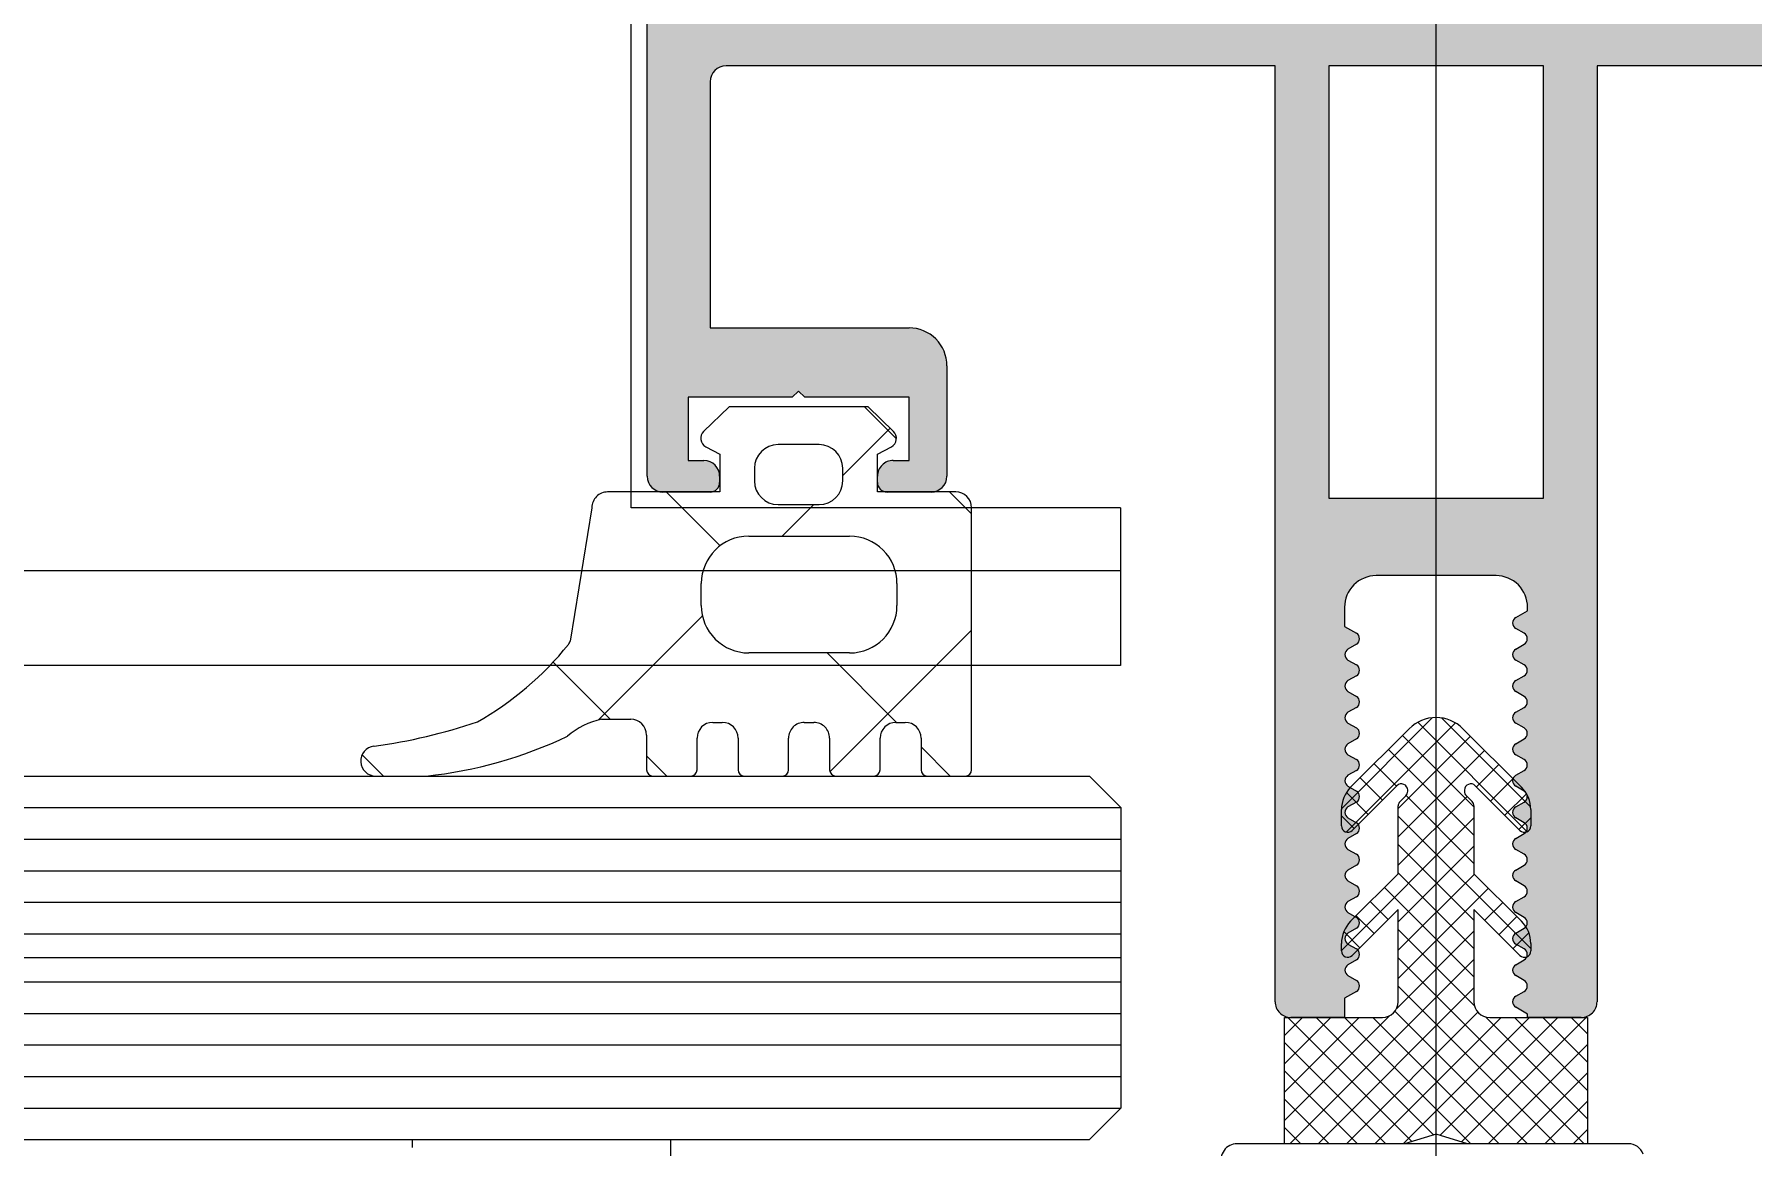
# Model space of a CAD drawing. Extents: x 820 to 5791, y 1495 to 5010.
# Drawn here: x 2902.04 to 2907.48, y 2079.19 to 2082.71 of the extents above; entities that cross this region are included whole.
import ezdxf

# ---------------------------------------------------------------- set-up
doc = ezdxf.new("R2010")
doc.units = 0
doc.header["$LTSCALE"] = 20
doc.layers.get('0').update_dxf_attribs({"linetype": 'CONTINUOUS', "lineweight": 15})
doc.layers.get('DEFPOINTS').update_dxf_attribs({"linetype": 'CONTINUOUS'})
doc.layers.add('_00_TT_PLASTER INTERIOR', color=60, linetype='CONTINUOUS', lineweight=0)
doc.layers.add('ölç', color=63, linetype='CONTINUOUS', lineweight=20)
doc.layers.add('dış ölçü', color=7, linetype='CONTINUOUS', lineweight=20, true_color=0x0d6787)
doc.styles.add('TRS', font='times.ttf', dxfattribs={"width": 0.8})
doc.dimstyles.new('dış ölçü', dxfattribs={"dimtxt": 12, "dimasz": 5, "dimexe": 5, "dimexo": 35, "dimgap": 5, "dimtad": 1, "dimdec": 0, "dimdsep": 46, "dimtxsty": 'TRS', "dimblk": 'DOT', "dimcen": 0, "dimdle": 0.1, "dimclrd": 256, "dimclre": 256, "dimclrt": 73, "dimadec": 0, "dimazin": 0, "dimtfac": 0.3, "dimtdec": 0, "dimtix": 1, "dimtmove": 2, "dimatfit": 3, "dimldrblk": 'DOT', "dimfxl": 1, "dimfxlon": 1, "dimtolj": 1, "dimarcsym": 0})

# ---------------------------------------------------------------- blocks, each defined once
blk = doc.blocks.new('_Dot')
at = {"layer": 'ölç', "color": 0, "lineweight": -2}
blk.add_line((-0.5, 0), (-1, 0), dxfattribs=at)
at = {"layer": 'ölç', "color": 0, "const_width": 0.5}
blk.add_lwpolyline([(-0.25, 0, 1), (0.25, 0, 1)], format="xyb", close=True, dxfattribs=at)
blk = doc.blocks.new('*D176')
at = {"layer": 'DEFPOINTS', "color": 0, "transparency": 16777216}
for p in [(2844.176336790435, 2097.044452601193), (3414.390991119654, 2084.554264930397), (3414.390991119654, 1809.278305477972)]:
    blk.add_point(p, dxfattribs=at)
at = {"layer": 'dış ölçü', "lineweight": -2, "transparency": 16777216}
for p, q in [((2844.176336790435, 1810.278305477972), (2844.176336790435, 1804.278305477972)), ((3414.390991119654, 1810.278305477972), (3414.390991119654, 1804.278305477972)), ((2849.176336790435, 1809.278305477972), (3409.390991119654, 1809.278305477972))]:
    blk.add_line(p, q, dxfattribs=at)
at = {"layer": 'dış ölçü', "lineweight": -2, "transparency": 16777216, "xscale": 5, "yscale": 5, "zscale": 5, "rotation": 180}
blk.add_blockref('_Dot', (2844.176336790435, 1809.278305477972), dxfattribs=at)
at = {"layer": 'dış ölçü', "lineweight": -2, "transparency": 16777216, "xscale": 5, "yscale": 5, "zscale": 5}
blk.add_blockref('_Dot', (3414.390991119654, 1809.278305477972), dxfattribs=at)
at = {"layer": 'dış ölçü', "color": 73, "transparency": 16777216, "insert": (3129.283663955045, 1820.399430207605), "char_height": 12, "attachment_point": 5, "style": 'TRS'}
blk.add_mtext('\\A1;570', dxfattribs=at)
blk = doc.blocks.new('*D180')
at = {"layer": 'DEFPOINTS', "color": 0, "transparency": 16777216}
for p in [(3700.971713778752, 2100.044452589959), (2054.28790840802, 2083.440788159293), (3700.971713778752, 1729.278305477972)]:
    blk.add_point(p, dxfattribs=at)
at = {"layer": 'dış ölçü', "lineweight": -2, "transparency": 16777216}
for p, q in [((2054.28790840802, 1730.278305477972), (2054.28790840802, 1724.278305477972)), ((3700.971713778752, 1730.278305477972), (3700.971713778752, 1724.278305477972)), ((2059.28790840802, 1729.278305477972), (3695.971713778752, 1729.278305477972))]:
    blk.add_line(p, q, dxfattribs=at)
at = {"layer": 'dış ölçü', "lineweight": -2, "transparency": 16777216, "xscale": 5, "yscale": 5, "zscale": 5, "rotation": 180}
blk.add_blockref('_Dot', (2054.28790840802, 1729.278305477972), dxfattribs=at)
at = {"layer": 'dış ölçü', "lineweight": -2, "transparency": 16777216, "xscale": 5, "yscale": 5, "zscale": 5}
blk.add_blockref('_Dot', (3700.971713778752, 1729.278305477972), dxfattribs=at)
at = {"layer": 'dış ölçü', "color": 73, "transparency": 16777216, "insert": (2877.629811093386, 1740.399430207604), "char_height": 12, "attachment_point": 5, "style": 'TRS'}
blk.add_mtext('\\A1;1647', dxfattribs=at)
blk = doc.blocks.new('HGJFG')
h = blk.add_hatch(color=9)
h.dxf.hatch_style = 1
h.paths.add_polyline_path([(-2257.762686791027, -3287.740428938719), (-2258.442686791034, -3287.740428938719), (-2258.442686791034, -3289.110428938719), (-2257.762686791027, -3289.110428938719)], flags=16)
edge = h.paths.add_edge_path()
edge.add_line((-2260.402686791026, -3287.79042893872), (-2260.402686791026, -3288.570428938719))
edge.add_line((-2260.402686791026, -3288.570428938719), (-2259.772586791026, -3288.570428938719))
edge.add_arc((-2259.772586791031, -3288.690428938718), 0.119999999999347, 359.99999999947977, 449.99999999947784, ccw=False)
edge.add_line((-2259.652586791036, -3288.690428938718), (-2259.652586791036, -3289.040428938948))
edge.add_arc((-2259.702586791039, -3289.040428938949), 0.04999999999997726, 269.99999999997397, 360.00000000002603, ccw=False)
edge.add_line((-2259.702586791039, -3289.090428938948), (-2259.842523285383, -3289.090428938947))
edge.add_arc((-2259.842786791033, -3289.060430096225), 0.0299999999995744, 179.9999999913434, 270.50326520220784, ccw=False)
edge.add_line((-2259.872786791032, -3289.06043009622), (-2259.872786791028, -3289.040430096232))
edge.add_arc((-2259.822786791029, -3289.040430096232), 0.04999999999904503, 89.99999996555522, 180.0000000010943, ccw=False)
edge.add_line((-2259.822786791, -3288.990430096233), (-2259.772786791032, -3288.990430096261))
edge.add_line((-2259.772786791026, -3288.99043009626), (-2259.77280076023, -3288.790428938717))
edge.add_line((-2259.772800760239, -3288.790428938718), (-2260.102794685113, -3288.790428970872))
edge.add_line((-2260.102794685107, -3288.790428970872), (-2260.122794685106, -3288.770428970873))
edge.add_line((-2260.122794685111, -3288.770428970872), (-2260.142794685112, -3288.790428906562))
edge.add_line((-2260.142794685115, -3288.790428906564), (-2260.472786791038, -3288.790428938718))
edge.add_line((-2260.472786791038, -3288.790428938718), (-2260.472786791038, -3288.990428938718))
edge.add_line((-2260.472786791038, -3288.990428938717), (-2260.422786791039, -3288.990428938948))
edge.add_arc((-2260.422786791035, -3289.040428938949), 0.04999999999997726, 359.99999999997397, 450.00000000002603, ccw=False)
edge.add_line((-2260.372786791032, -3289.040428938949), (-2260.372786791032, -3289.060428938949))
edge.add_arc((-2260.402786791031, -3289.060428938949), 0.02999999999924441, 270.0000000007803, 360.00000000060896, ccw=False)
edge.add_line((-2260.402786791031, -3289.090428938948), (-2260.552686791108, -3289.090428938718))
edge.add_arc((-2260.552686791035, -3289.040428938718), 0.05000000000060822, 180.000000000697, 269.99999991259165, ccw=False)
edge.add_line((-2260.602686791038, -3289.04042893872), (-2260.602686791038, -3270.29045893872))
edge.add_arc((-2260.552685633386, -3270.290460096371), 0.05000115766671105, 450.00132654226195, 539.998673457738, ccw=False)
edge.add_line((-2260.552686791035, -3270.24045893872), (-2255.652686791035, -3270.24045893872))
edge.add_arc((-2255.652687948689, -3270.290460096371), 0.05000115766671105, 360.001326542262, 449.998673457738, ccw=False)
edge.add_line((-2255.602686791038, -3270.290458938719), (-2255.602686791038, -3289.040428938719))
edge.add_arc((-2255.652686791026, -3289.040428938718), 0.05000000000060752, 270.00000008740756, 359.99999999930384, ccw=False)
edge.add_line((-2255.652686790953, -3289.090428938719), (-2255.80258679103, -3289.090428938949))
edge.add_arc((-2255.80258679103, -3289.060428938949), 0.029999999999245, 179.9999999993918, 269.99999999921863, ccw=False)
edge.add_line((-2255.832586791029, -3289.060428938949), (-2255.832586791029, -3289.040428938949))
edge.add_arc((-2255.782586791026, -3289.040428938949), 0.04999999999997726, 89.99999999997402, 180.0000000000261, ccw=False)
edge.add_line((-2255.782586791026, -3288.99042893895), (-2255.732586791027, -3288.990428938719))
edge.add_line((-2255.732586791038, -3288.990428938717), (-2255.732586791038, -3288.790428938717))
edge.add_line((-2255.732586791038, -3288.790428938718), (-2256.06257889696, -3288.790428906564))
edge.add_line((-2256.06257889696, -3288.790428906564), (-2256.082578896961, -3288.770428970874))
edge.add_line((-2256.08257889695, -3288.770428970872), (-2256.102578896948, -3288.790428970871))
edge.add_line((-2256.102578896954, -3288.790428970872), (-2256.432572821827, -3288.790428938718))
edge.add_line((-2256.432572821822, -3288.790428938718), (-2256.432586791026, -3288.990430096261))
edge.add_line((-2256.432586791035, -3288.99043009626), (-2256.382586791066, -3288.990430096232))
edge.add_arc((-2256.382586791032, -3289.040430096232), 0.04999999999904503, 359.9999999989057, 450.00000003444484, ccw=False)
edge.add_line((-2256.332586791029, -3289.040430096234), (-2256.332586791025, -3289.060430096221))
edge.add_arc((-2256.362586791028, -3289.060430096225), 0.02999999999957437, 269.49673479779267, 360.00000000865657, ccw=False)
edge.add_line((-2256.362850296687, -3289.090428938948), (-2256.502786791031, -3289.090428938949))
edge.add_arc((-2256.502786791037, -3289.040428938949), 0.04999999999997726, 179.9999999999739, 270.00000000002603, ccw=False)
edge.add_line((-2256.552786791025, -3289.040428938949), (-2256.552786791025, -3288.690428938718))
edge.add_arc((-2256.43278679103, -3288.690428938718), 0.1199999999993454, 90.0000000005212, 180.000000000521, ccw=False)
edge.add_line((-2256.43278679103, -3288.570428938719), (-2255.802686791029, -3288.570428938719))
edge.add_line((-2255.802686791035, -3288.570428938719), (-2255.802686791035, -3287.790428938719))
edge.add_arc((-2255.852687948686, -3287.790430096372), 0.05000115766671673, 360.0013265422685, 449.9986734577315)
edge.add_line((-2255.852686791038, -3287.740428938719), (-2257.592686791038, -3287.740428938719))
edge.add_line((-2257.592686791028, -3287.740428938719), (-2257.592686791028, -3290.705428938718))
edge.add_arc((-2257.642686791031, -3290.705428938717), 0.05, 270, 360, ccw=False)
edge.add_line((-2257.642686791031, -3290.755428938718), (-2257.812686791033, -3290.755428938718))
edge.add_line((-2257.81268679103, -3290.755428938718), (-2257.81268679103, -3290.744400081889))
edge.add_line((-2257.81268679103, -3290.744400081888), (-2257.85018679103, -3290.722749446793))
edge.add_arc((-2257.840186791026, -3290.705428938719), 0.02000000000020181, 120.0000000000004, 239.9999999999996, ccw=False)
edge.add_line((-2257.850186791035, -3290.688108430641), (-2257.823584250657, -3290.672749446793))
edge.add_arc((-2257.833584250661, -3290.655428938718), 0.02000000000020146, 299.9999999999986, 420.0000000000013)
edge.add_line((-2257.823584250652, -3290.638108430642), (-2257.85018679103, -3290.622749446794))
edge.add_arc((-2257.840186791026, -3290.605428938718), 0.02000000000020181, 120.0000000000004, 239.9999999999996, ccw=False)
edge.add_line((-2257.850186791035, -3290.588108430643), (-2257.823584250657, -3290.572749446795))
edge.add_arc((-2257.833584250661, -3290.555428938719), 0.02000000000020146, 299.9999999999986, 420.0000000000013)
edge.add_line((-2257.823584250652, -3290.538108430644), (-2257.85018679103, -3290.522749446795))
edge.add_arc((-2257.840186791026, -3290.50542893872), 0.02000000000020181, 120.0000000000004, 239.9999999999996, ccw=False)
edge.add_line((-2257.850186791035, -3290.488108430643), (-2257.823584250657, -3290.472749446794))
edge.add_arc((-2257.833584250661, -3290.455428938719), 0.02000000000020146, 299.9999999999986, 420.0000000000013)
edge.add_line((-2257.823584250652, -3290.438108430641), (-2257.85018679103, -3290.422749446793))
edge.add_arc((-2257.840186791026, -3290.405428938718), 0.02000000000020181, 120.0000000000004, 239.9999999999996, ccw=False)
edge.add_line((-2257.850186791035, -3290.388108430642), (-2257.823584250657, -3290.372749446794))
edge.add_arc((-2257.833584250661, -3290.355428938718), 0.02000000000020146, 299.9999999999986, 420.0000000000013)
edge.add_line((-2257.823584250652, -3290.338108430643), (-2257.85018679103, -3290.322749446795))
edge.add_arc((-2257.840186791026, -3290.305428938719), 0.02000000000020181, 120.0000000000004, 239.9999999999996, ccw=False)
edge.add_line((-2257.850186791035, -3290.288108430644), (-2257.823584250657, -3290.272749446795))
edge.add_arc((-2257.833584250661, -3290.25542893872), 0.02000000000020146, 299.9999999999986, 420.0000000000013)
edge.add_line((-2257.823584250652, -3290.238108430643), (-2257.85018679103, -3290.222749446794))
edge.add_arc((-2257.840186791026, -3290.205428938719), 0.02000000000020181, 120.0000000000004, 239.9999999999996, ccw=False)
edge.add_line((-2257.850186791035, -3290.188108430641), (-2257.823584250657, -3290.172749446793))
edge.add_arc((-2257.833584250661, -3290.155428938718), 0.02000000000020146, 299.9999999999986, 420.0000000000013)
edge.add_line((-2257.823584250652, -3290.138108430642), (-2257.85018679103, -3290.122749446794))
edge.add_arc((-2257.840186791026, -3290.105428938718), 0.02000000000020181, 120.0000000000004, 239.9999999999996, ccw=False)
edge.add_line((-2257.850186791035, -3290.088108430643), (-2257.823584250657, -3290.072749446795))
edge.add_arc((-2257.833584250661, -3290.055428938719), 0.02000000000020146, 299.9999999999986, 420.0000000000013)
edge.add_line((-2257.823584250652, -3290.038108430644), (-2257.85018679103, -3290.022749446795))
edge.add_arc((-2257.840186791026, -3290.00542893872), 0.02000000000020181, 120.0000000000004, 239.9999999999996, ccw=False)
edge.add_line((-2257.850186791035, -3289.988108430643), (-2257.823584250657, -3289.972749446794))
edge.add_arc((-2257.833584250661, -3289.955428938719), 0.02000000000020146, 299.9999999999986, 420.0000000000013)
edge.add_line((-2257.823584250652, -3289.938108430641), (-2257.85018679103, -3289.922749446793))
edge.add_arc((-2257.840186791026, -3289.905428938718), 0.02000000000020181, 120.0000000000004, 239.9999999999996, ccw=False)
edge.add_line((-2257.850186791035, -3289.888108430642), (-2257.823584250657, -3289.872749446794))
edge.add_arc((-2257.833584250661, -3289.855428938718), 0.02000000000020146, 299.9999999999986, 420.0000000000013)
edge.add_line((-2257.823584250652, -3289.838108430643), (-2257.85018679103, -3289.822749446795))
edge.add_arc((-2257.840186791026, -3289.805428938719), 0.02000000000020181, 120.0000000000004, 239.9999999999996, ccw=False)
edge.add_line((-2257.850186791035, -3289.788108430644), (-2257.823584250657, -3289.772749446795))
edge.add_arc((-2257.833584250661, -3289.75542893872), 0.02000000000020146, 299.9999999999986, 420.0000000000013)
edge.add_line((-2257.823584250652, -3289.738108430643), (-2257.85018679103, -3289.722749446794))
edge.add_arc((-2257.840186791026, -3289.705428938719), 0.02000000000020181, 120.0000000000004, 239.9999999999996, ccw=False)
edge.add_line((-2257.850186791035, -3289.688108430641), (-2257.823584250657, -3289.672749446793))
edge.add_arc((-2257.833584250661, -3289.655428938718), 0.02000000000020146, 299.9999999999986, 420.0000000000013)
edge.add_line((-2257.823584250652, -3289.638108430642), (-2257.85018679103, -3289.622749446794))
edge.add_arc((-2257.840186791026, -3289.605428938718), 0.02000000000020181, 120.0000000000004, 239.9999999999996, ccw=False)
edge.add_line((-2257.850186791035, -3289.588108430643), (-2257.823584250657, -3289.572749446966))
edge.add_arc((-2257.833584250661, -3289.55542893889), 0.01999999999978106, 299.9999999999971, 420.0000000000029)
edge.add_line((-2257.823584250652, -3289.538108430815), (-2257.85018679103, -3289.522749446794))
edge.add_arc((-2257.840186791026, -3289.50542893872), 0.02000000000020181, 120.0000000000004, 239.9999999999996, ccw=False)
edge.add_line((-2257.850186791035, -3289.488108430643), (-2257.812686791035, -3289.466457795548))
edge.add_line((-2257.81268679103, -3289.466457795549), (-2257.81268679103, -3289.455428938719))
edge.add_arc((-2257.912686791035, -3289.455428938717), 0.0999999999999993, 359.9999999999996, 450.0000000000005)
edge.add_line((-2257.912686791035, -3289.355428938718), (-2258.292686791035, -3289.355428938718))
edge.add_arc((-2258.292686791026, -3289.455428938717), 0.1000000000000007, 450.0000000000005, 539.9999999999997)
edge.add_line((-2258.392686791031, -3289.455428938717), (-2258.392686791031, -3289.516457795547))
edge.add_line((-2258.392686791031, -3289.516457795548), (-2258.355186791031, -3289.538108430643))
edge.add_arc((-2258.365186791035, -3289.555428938719), 0.02000000000020181, 300.00000000000045, 419.99999999999955, ccw=False)
edge.add_line((-2258.355186791026, -3289.572749446795), (-2258.381789331404, -3289.588108430643))
edge.add_arc((-2258.371789331414, -3289.605428938718), 0.02000000000020146, 479.9999999999986, 600.0000000000014)
edge.add_line((-2258.381789331409, -3289.622749446794), (-2258.355186791031, -3289.638108430642))
edge.add_arc((-2258.365186791035, -3289.655428938718), 0.02000000000020181, 300.00000000000045, 419.99999999999955, ccw=False)
edge.add_line((-2258.355186791026, -3289.672749446793), (-2258.381789331404, -3289.688108430641))
edge.add_arc((-2258.371789331414, -3289.705428938719), 0.02000000000020146, 479.9999999999986, 600.0000000000014)
edge.add_line((-2258.381789331409, -3289.722749446794), (-2258.355186791031, -3289.738108430643))
edge.add_arc((-2258.365186791035, -3289.75542893872), 0.02000000000020181, 300.00000000000045, 419.99999999999955, ccw=False)
edge.add_line((-2258.355186791026, -3289.772749446795), (-2258.381789331404, -3289.788108430644))
edge.add_arc((-2258.371789331414, -3289.805428938719), 0.02000000000020146, 479.9999999999986, 600.0000000000014)
edge.add_line((-2258.381789331409, -3289.822749446795), (-2258.355186791031, -3289.838108430643))
edge.add_arc((-2258.365186791035, -3289.855428938718), 0.02000000000020181, 300.00000000000045, 419.99999999999955, ccw=False)
edge.add_line((-2258.355186791026, -3289.872749446794), (-2258.381789331404, -3289.888108430642))
edge.add_arc((-2258.371789331414, -3289.905428938718), 0.02000000000020146, 479.9999999999986, 600.0000000000014)
edge.add_line((-2258.381789331409, -3289.922749446793), (-2258.355186791031, -3289.938108430641))
edge.add_arc((-2258.365186791035, -3289.955428938719), 0.02000000000020181, 300.00000000000045, 419.99999999999955, ccw=False)
edge.add_line((-2258.355186791026, -3289.972749446794), (-2258.381789331404, -3289.988108430643))
edge.add_arc((-2258.371789331414, -3290.00542893872), 0.02000000000020146, 479.9999999999986, 600.0000000000014)
edge.add_line((-2258.381789331409, -3290.022749446795), (-2258.355186791031, -3290.038108430644))
edge.add_arc((-2258.365186791035, -3290.055428938719), 0.02000000000020181, 300.00000000000045, 419.99999999999955, ccw=False)
edge.add_line((-2258.355186791026, -3290.072749446795), (-2258.381789331404, -3290.088108430643))
edge.add_arc((-2258.371789331414, -3290.105428938718), 0.02000000000020146, 479.9999999999986, 600.0000000000014)
edge.add_line((-2258.381789331409, -3290.122749446794), (-2258.355186791031, -3290.138108430642))
edge.add_arc((-2258.365186791035, -3290.155428938718), 0.02000000000020181, 300.00000000000045, 419.99999999999955, ccw=False)
edge.add_line((-2258.355186791026, -3290.172749446793), (-2258.381789331404, -3290.188108430641))
edge.add_arc((-2258.371789331414, -3290.205428938719), 0.02000000000020146, 479.9999999999986, 600.0000000000014)
edge.add_line((-2258.381789331409, -3290.222749446794), (-2258.355186791031, -3290.238108430643))
edge.add_arc((-2258.365186791035, -3290.25542893872), 0.02000000000020181, 300.00000000000045, 419.99999999999955, ccw=False)
edge.add_line((-2258.355186791026, -3290.272749446795), (-2258.381789331404, -3290.288108430644))
edge.add_arc((-2258.371789331414, -3290.305428938719), 0.02000000000020146, 479.9999999999986, 600.0000000000014)
edge.add_line((-2258.381789331409, -3290.322749446795), (-2258.355186791031, -3290.338108430643))
edge.add_arc((-2258.365186791035, -3290.355428938718), 0.02000000000020181, 300.00000000000045, 419.99999999999955, ccw=False)
edge.add_line((-2258.355186791026, -3290.372749446794), (-2258.381789331404, -3290.388108430642))
edge.add_arc((-2258.371789331414, -3290.405428938718), 0.02000000000020146, 479.9999999999986, 600.0000000000014)
edge.add_line((-2258.381789331409, -3290.422749446793), (-2258.355186791031, -3290.438108430641))
edge.add_arc((-2258.365186791035, -3290.455428938719), 0.02000000000020181, 300.00000000000045, 419.99999999999955, ccw=False)
edge.add_line((-2258.355186791026, -3290.472749446794), (-2258.381789331404, -3290.488108430643))
edge.add_arc((-2258.371789331414, -3290.50542893872), 0.02000000000020146, 479.9999999999986, 600.0000000000014)
edge.add_line((-2258.381789331409, -3290.522749446795), (-2258.355186791031, -3290.538108430644))
edge.add_arc((-2258.365186791035, -3290.555428938719), 0.02000000000020181, 300.00000000000045, 419.99999999999955, ccw=False)
edge.add_line((-2258.355186791026, -3290.572749446795), (-2258.381789331404, -3290.588108430643))
edge.add_arc((-2258.371789331414, -3290.605428938718), 0.02000000000020146, 479.9999999999986, 600.0000000000014)
edge.add_line((-2258.381789331409, -3290.622749446794), (-2258.355186791031, -3290.638108430642))
edge.add_arc((-2258.365186791035, -3290.655428938718), 0.02000000000020181, 300.00000000000045, 419.99999999999955, ccw=False)
edge.add_line((-2258.355186791026, -3290.672749446793), (-2258.392686791026, -3290.694400081888))
edge.add_line((-2258.392686791031, -3290.694400081888), (-2258.392686791031, -3290.755428938718))
edge.add_line((-2258.392686791031, -3290.755428938718), (-2258.562686791033, -3290.755428938718))
edge.add_arc((-2258.56268679103, -3290.705428938717), 0.05000000000000143, 180.0000000000016, 269.99999999999835, ccw=False)
edge.add_line((-2258.612686791033, -3290.705428938717), (-2258.612686791033, -3287.740428938718))
edge.add_line((-2258.612686791033, -3287.740428938719), (-2260.352686791032, -3287.740428938719))
edge.add_arc((-2260.352685633375, -3287.790430096372), 0.05000115766671673, 450.0013265422685, 539.9986734577316)
h.paths.add_polyline_path([(-2260.332686791034, -3287.540468938719), (-2255.872686791027, -3287.540468938719), (-2255.872686791027, -3270.74045893872), (-2260.332686791034, -3270.74045893872)], flags=16)
at = {"color": 9, "ltscale": 0.5}
blk.add_line((-2258.102686791038, -3298.094551805004), (-2258.102686791023, -3268.24045893872), dxfattribs=at)
at = {"color": 9}
for p, q in [((-2260.652686791026, -3289.140428938722), (-2260.652686791026, -3270.30547893828)), ((-2260.602686791038, -3289.04042893872), (-2260.602686791038, -3270.290458938719)), ((-2258.612686791033, -3287.740428938719), (-2260.352686791038, -3287.740428938719)), ((-2258.612686791033, -3290.705428938717), (-2258.612686791033, -3287.740428938719)), ((-2257.762686791027, -3287.740428938719), (-2258.442686791034, -3287.740428938719)), ((-2258.442686791034, -3287.740428938719), (-2258.442686791034, -3289.110428938719)), ((-2257.762686791027, -3289.110428938719), (-2257.762686791027, -3287.740428938719)), ((-2255.852686791038, -3287.740428938719), (-2257.592686791028, -3287.740428938719)), ((-2257.592686791028, -3287.740428938719), (-2257.592686791028, -3290.705428938717)), ((-2260.402686791026, -3287.79042893872), (-2260.402686791026, -3288.570428938719)), ((-2260.402686791026, -3288.570428938719), (-2259.772586791031, -3288.570428938719)), ((-2259.652586791036, -3288.690428938718), (-2259.652586791036, -3289.040428938949)), ((-2260.122794685111, -3288.770428970872), (-2260.142794685115, -3288.790428906564)), ((-2260.102794685107, -3288.790428970872), (-2260.122794685111, -3288.770428970872)), ((-2260.142794685115, -3288.790428906564), (-2260.472786791038, -3288.790428938718)), ((-2260.472786791038, -3288.790428938718), (-2260.472786791038, -3288.990428938717)), ((-2260.342686791028, -3288.820328938736), (-2260.423575234408, -3288.898795872702)), ((-2259.902686791026, -3288.820328938736), (-2260.342686791028, -3288.820328938736)), ((-2259.772800760239, -3288.790428938718), (-2260.102794685107, -3288.790428970872)), ((-2259.812717859863, -3288.92169391685), (-2259.914082837987, -3288.820328938737)), ((-2259.821798347632, -3288.898795872702), (-2259.902686791026, -3288.820328938736)), ((-2259.772786791026, -3288.99043009626), (-2259.772800760239, -3288.790428938718)), ((-2259.982686791028, -3289.038374278926), (-2259.832615276214, -3288.888302764114)), ((-2260.416804438076, -3288.946799526971), (-2260.372686791027, -3288.970328938735)), ((-2260.057686791025, -3288.940328938735), (-2260.18768679103, -3288.940328938735)), ((-2259.872686791027, -3288.970328938735), (-2259.828569143964, -3288.946799526971)), ((-2260.472786791038, -3288.990428938717), (-2260.422786791035, -3288.99042893895)), ((-2260.372686791027, -3288.970328938735), (-2260.372686791027, -3289.090328938736)), ((-2259.872686791027, -3289.090328938736), (-2259.872686791027, -3288.970328938735)), ((-2259.822786791, -3288.990430096233), (-2259.772786791026, -3288.99043009626)), ((-2260.372786791032, -3289.040428938949), (-2260.372786791032, -3289.060428938949)), ((-2260.262686791027, -3289.015328938735), (-2260.262686791027, -3289.055328938736)), ((-2259.982686791028, -3289.055328938736), (-2259.982686791028, -3289.015328938735)), ((-2259.872786791032, -3289.06043009622), (-2259.872786791032, -3289.040430096234)), ((-2260.372686791027, -3289.090328938736), (-2260.727716791019, -3289.090328938736)), ((-2260.402786791031, -3289.090428938948), (-2260.552686791108, -3289.090428938719)), ((-2260.371579246433, -3289.260858142391), (-2260.542108450082, -3289.090328938734)), ((-2259.624503417491, -3289.090328938736), (-2259.872686791027, -3289.090328938736)), ((-2259.702586791039, -3289.090428938948), (-2259.842523285374, -3289.090428938948)), ((-2259.574503417502, -3289.159908359216), (-2259.644082837983, -3289.090328938734)), ((-2258.442686791034, -3289.110428938719), (-2257.762686791027, -3289.110428938719)), ((-2260.777726791025, -3289.140328938735), (-2260.8469416329, -3289.562967247556)), ((-2259.102686791023, -3289.140428938722), (-2260.652686791026, -3289.140428938722)), ((-2260.18768679103, -3289.130328938735), (-2260.057686791025, -3289.130328938735)), ((-2260.174632993466, -3289.23032048137), (-2260.074641450829, -3289.130328938737)), ((-2259.574503417502, -3289.970328938735), (-2259.574503417502, -3289.140328938735)), ((-2259.102686791023, -3289.140428938722), (-2259.102686791023, -3289.640428938722)), ((-2260.280866791026, -3289.230320481368), (-2259.960866791019, -3289.230320481366)), ((-2260.43086679102, -3289.450242481366), (-2260.43086679102, -3289.380320481368)), ((-2259.810866791025, -3289.380320481366), (-2259.810866791025, -3289.450242481366)), ((-2257.912686791035, -3289.355428938718), (-2258.292686791026, -3289.355428938718)), ((-2260.757049399411, -3289.812736887317), (-2260.427258355395, -3289.482945843295)), ((-2258.392686791031, -3289.455428938717), (-2258.392686791031, -3289.516457795548)), ((-2257.850186791035, -3289.488108430643), (-2257.81268679103, -3289.466457795549)), ((-2257.81268679103, -3289.466457795549), (-2257.81268679103, -3289.455428938717)), ((-2260.023339309058, -3289.977052409077), (-2259.574503417502, -3289.528216517509)), ((-2258.392686791031, -3289.516457795548), (-2258.355186791026, -3289.538108430644)), ((-2257.823584250652, -3289.538108430815), (-2257.850186791035, -3289.522749446795)), ((-2259.960866791019, -3289.600242481368), (-2260.280866791026, -3289.600242481368)), ((-2259.812108450086, -3289.820328938736), (-2260.032194907454, -3289.600242481366)), ((-2258.355186791026, -3289.572749446795), (-2258.381789331409, -3289.588108430643)), ((-2257.850186791035, -3289.588108430643), (-2257.823584250652, -3289.572749446966)), ((-2259.102686791023, -3289.640428938722), (-2273.665008985289, -3289.640428938722)), ((-2260.720134062195, -3289.810328938735), (-2260.900697457572, -3289.629765543349)), ((-2258.381789331409, -3289.622749446794), (-2258.355186791026, -3289.638108430642)), ((-2257.823584250652, -3289.638108430642), (-2257.850186791035, -3289.622749446794)), ((-2258.355186791026, -3289.672749446793), (-2258.381789331409, -3289.688108430641)), ((-2257.850186791035, -3289.688108430641), (-2257.823584250652, -3289.672749446793)), ((-2258.381789331409, -3289.722749446794), (-2258.355186791026, -3289.738108430643)), ((-2257.823584250652, -3289.738108430643), (-2257.850186791035, -3289.722749446794)), ((-2260.746703417503, -3289.810328938735), (-2260.654503417504, -3289.810328938735)), ((-2260.394503417495, -3289.820328938736), (-2260.364503417496, -3289.820328938736)), ((-2260.104503417501, -3289.820328938736), (-2260.074503417502, -3289.820328938736)), ((-2259.814503417493, -3289.820328938736), (-2259.784503417494, -3289.820328938736)), ((-2258.402638063531, -3290.093726269711), (-2258.114686454134, -3289.80577466032)), ((-2258.355186791026, -3289.772749446795), (-2258.381789331409, -3289.788108430644)), ((-2257.814088331562, -3290.166592108814), (-2258.160586767376, -3289.820093673002)), ((-2257.803090107799, -3290.087787771375), (-2258.084300223371, -3289.806577655799)), ((-2257.850186791035, -3289.788108430644), (-2257.823584250652, -3289.772749446795)), ((-2260.604503417501, -3289.860328938737), (-2260.604503417501, -3289.970328938735)), ((-2260.444503417498, -3289.970328938735), (-2260.444503417498, -3289.870328938735)), ((-2260.314503417493, -3289.870328938735), (-2260.314503417493, -3289.970328938735)), ((-2260.154503417504, -3289.970328938735), (-2260.154503417504, -3289.870328938735)), ((-2260.0245034175, -3289.870328938735), (-2260.0245034175, -3289.970328938735)), ((-2259.864503417496, -3289.970328938735), (-2259.864503417496, -3289.870328938735)), ((-2259.734503417506, -3289.870328938735), (-2259.734503417506, -3289.970328938735)), ((-2258.387177097361, -3290.168067864753), (-2258.041202254532, -3289.82209302192)), ((-2258.381789331409, -3289.822749446795), (-2258.355186791026, -3289.838108430643)), ((-2258.355186791026, -3289.872749446794), (-2258.381789331409, -3289.888108430642)), ((-2258.373386791031, -3290.026128938719), (-2258.187486791035, -3289.840328938718)), ((-2258.222686791033, -3290.093380119634), (-2257.993704723424, -3289.86439805202)), ((-2257.982686791028, -3290.087796210563), (-2258.208826166429, -3289.861656835162)), ((-2258.017786791036, -3289.840328938718), (-2257.831886791039, -3290.026128938719)), ((-2257.823584250652, -3289.838108430643), (-2257.850186791035, -3289.822749446795)), ((-2257.850186791035, -3289.888108430642), (-2257.823584250652, -3289.872749446794)), ((-2261.438159674301, -3289.990328938734), (-2261.505744919877, -3289.922743693151)), ((-2260.540134062202, -3289.990328938736), (-2260.604503417501, -3289.925959583433)), ((-2259.642108450088, -3289.990328938734), (-2259.734503417506, -3289.897933971325)), ((-2258.381789331409, -3289.922749446793), (-2258.355186791026, -3289.938108430641)), ((-2257.982686791028, -3290.177598771773), (-2258.253739527016, -3289.90654603579)), ((-2258.222686791033, -3290.183182680846), (-2257.948791362837, -3289.909287252646)), ((-2257.823584250652, -3289.938108430641), (-2257.850186791035, -3289.922749446793)), ((-2258.355186791026, -3289.972749446794), (-2258.381789331409, -3289.988108430643)), ((-2258.227922988165, -3290.022165135851), (-2258.298652887604, -3289.951435236418)), ((-2257.974608639369, -3290.024907090387), (-2257.90387800225, -3289.954176453274)), ((-2257.850186791035, -3289.988108430643), (-2257.823584250652, -3289.972749446794)), ((-2273.663484000482, -3289.990328942215), (-2259.201161806222, -3289.990328942215)), ((-2261.462603417499, -3289.990328938734), (-2261.302303417496, -3289.990328938734)), ((-2260.584503417497, -3289.990328938734), (-2260.464503417502, -3289.990328938734)), ((-2260.294503417504, -3289.990328938734), (-2260.174503417494, -3289.990328938734)), ((-2260.004503417495, -3289.990328938734), (-2259.8845034175, -3289.990328938734)), ((-2259.714503417502, -3289.990328938734), (-2259.594503417492, -3289.990328938734)), ((-2259.201161806222, -3289.990328942215), (-2259.101161806216, -3290.090328942214)), ((-2258.381789331409, -3290.022749446795), (-2258.355186791026, -3290.038108430644)), ((-2258.226786791024, -3290.021028938719), (-2258.368486791032, -3290.162728938719)), ((-2258.272824268771, -3290.067066416458), (-2258.343566248176, -3289.996324437044)), ((-2258.192686791034, -3290.038528938719), (-2258.192686791034, -3290.035128938719)), ((-2258.012686791027, -3290.035128938719), (-2258.012686791027, -3290.038528938719)), ((-2257.836786791039, -3290.162728938719), (-2257.978486791032, -3290.021028938719)), ((-2257.929707358763, -3290.069808370991), (-2257.858964641663, -3289.9990656539)), ((-2257.823584250652, -3290.038108430644), (-2257.850186791035, -3290.022749446795)), ((-2273.663484000482, -3290.090328942214), (-2259.101161806216, -3290.090328942214)), ((-2259.101161806216, -3290.090328942214), (-2259.101161806216, -3291.042328942215)), ((-2258.317725549377, -3290.111967697062), (-2258.386849556974, -3290.042843689463)), ((-2258.355186791026, -3290.072749446795), (-2258.381789331409, -3290.088108430643)), ((-2258.222686791033, -3290.272985242057), (-2258.004608639368, -3290.054907090388)), ((-2258.222686791033, -3290.299728938718), (-2258.222686791033, -3290.085128938718)), ((-2258.216786791029, -3290.071028938718), (-2258.198486791033, -3290.052728938718)), ((-2257.982686791028, -3290.267401332984), (-2258.197936992071, -3290.052151131945)), ((-2258.006786791037, -3290.052728938718), (-2257.988486791027, -3290.071028938718)), ((-2257.982686791028, -3290.085128938718), (-2257.982686791028, -3290.299728938718)), ((-2257.884806078157, -3290.114709651597), (-2257.816365857722, -3290.046269431169)), ((-2257.850186791035, -3290.088108430643), (-2257.823584250652, -3290.072749446795)), ((-2258.402686791026, -3290.148528938719), (-2258.402686791026, -3290.096828938719)), ((-2258.362626829982, -3290.156868977668), (-2258.402686791026, -3290.116809016617)), ((-2258.402686791026, -3290.542787803265), (-2257.982686791028, -3290.122787803263)), ((-2258.381789331409, -3290.122749446794), (-2258.355186791026, -3290.138108430642)), ((-2257.802686791035, -3290.537203894194), (-2258.222686791033, -3290.117203894194)), ((-2257.823584250652, -3290.138108430642), (-2257.850186791035, -3290.122749446794)), ((-2257.839904797552, -3290.159610932203), (-2257.802686791035, -3290.122392925688)), ((-2257.802686791035, -3290.096828938719), (-2257.802686791035, -3290.148528938719)), ((-2273.663484000482, -3290.190328942214), (-2259.101161806216, -3290.190328942214)), ((-2258.355186791026, -3290.172749446793), (-2258.381789331409, -3290.188108430641)), ((-2257.850186791035, -3290.188108430641), (-2257.823584250652, -3290.172749446793)), ((-2258.381789331409, -3290.222749446794), (-2258.355186791026, -3290.238108430643)), ((-2257.982686791028, -3290.447006455405), (-2258.222686791033, -3290.207006455404)), ((-2258.222686791033, -3290.452590364476), (-2257.982686791028, -3290.212590364475)), ((-2257.823584250652, -3290.238108430643), (-2257.850186791035, -3290.222749446794)), ((-2273.663484000482, -3290.290328942215), (-2259.101161806216, -3290.290328942215)), ((-2258.355186791026, -3290.272749446795), (-2258.381789331409, -3290.288108430644)), ((-2258.373386791031, -3290.45042893872), (-2258.222686791033, -3290.299728938718)), ((-2257.982686791028, -3290.536809016617), (-2258.222686791033, -3290.296809016615)), ((-2258.222686791033, -3290.542392925688), (-2257.981354355751, -3290.301060490413)), ((-2257.982686791028, -3290.299728938718), (-2257.831886791039, -3290.45042893872)), ((-2257.850186791035, -3290.288108430644), (-2257.823584250652, -3290.272749446795)), ((-2258.381789331409, -3290.322749446795), (-2258.355186791026, -3290.338108430643)), ((-2257.982686791028, -3290.626611577826), (-2258.26612811058, -3290.343170258272)), ((-2258.222686791033, -3290.632195486899), (-2257.936438182526, -3290.345946878389)), ((-2257.823584250652, -3290.338108430643), (-2257.850186791035, -3290.322749446795)), ((-2273.663484000482, -3290.390328942215), (-2259.101161806216, -3290.390328942215)), ((-2258.355186791026, -3290.372749446794), (-2258.381789331409, -3290.388108430642)), ((-2258.222686791033, -3290.412828517635), (-2258.368539808068, -3290.558781571025)), ((-2258.254468702592, -3290.444632227483), (-2258.311029391186, -3290.388071538878)), ((-2258.222686791033, -3290.705428938719), (-2258.222686791033, -3290.412828517635)), ((-2257.836828926663, -3290.558686382011), (-2257.982686791028, -3290.412828517635)), ((-2257.982686791028, -3290.412828517635), (-2257.982686791028, -3290.705428938719)), ((-2257.948102025793, -3290.44741328287), (-2257.891522009287, -3290.390833266364)), ((-2257.850186791035, -3290.388108430642), (-2257.823584250652, -3290.372749446794)), ((-2258.381789331409, -3290.422749446793), (-2258.355186791026, -3290.438108430641)), ((-2258.355186791026, -3290.472749446794), (-2258.381789331409, -3290.488108430643)), ((-2258.299354590225, -3290.489548901053), (-2258.355930671792, -3290.432972819483)), ((-2257.903200745187, -3290.492314563478), (-2257.846605836047, -3290.43571965434)), ((-2257.823584250652, -3290.438108430641), (-2257.850186791035, -3290.422749446793)), ((-2257.850186791035, -3290.488108430643), (-2257.823584250652, -3290.472749446794)), ((-2273.663484000482, -3290.490328942215), (-2259.101161806216, -3290.490328942215)), ((-2258.402686791026, -3290.544644284412), (-2258.402686791026, -3290.52112893872)), ((-2258.344240477859, -3290.534465574624), (-2258.395293372884, -3290.48341267961)), ((-2258.381789331409, -3290.522749446795), (-2258.355186791026, -3290.538108430644)), ((-2258.227480054539, -3290.726791311618), (-2257.982686791028, -3290.481998048107)), ((-2257.981073561631, -3290.718027368443), (-2258.222686791033, -3290.476414139036)), ((-2257.858299464581, -3290.537215844081), (-2257.808511038425, -3290.487427417917)), ((-2257.823584250652, -3290.538108430644), (-2257.850186791035, -3290.522749446795)), ((-2257.802686791035, -3290.52112893872), (-2257.802686791035, -3290.544544246387)), ((-2258.566315120433, -3291.15542893872), (-2257.982686791028, -3290.571800609318)), ((-2258.355186791026, -3290.572749446795), (-2258.381789331409, -3290.588108430643)), ((-2257.633474552565, -3291.155428938718), (-2258.222686791033, -3290.566216700247)), ((-2257.850186791035, -3290.588108430643), (-2257.823584250652, -3290.572749446795)), ((-2258.381789331409, -3290.622749446794), (-2258.355186791026, -3290.638108430642)), ((-2257.823584250652, -3290.638108430642), (-2257.850186791035, -3290.622749446794)), ((-2273.663484000482, -3290.642328942215), (-2259.101161806216, -3290.642328942215)), ((-2258.476512559221, -3291.15542893872), (-2257.982686791028, -3290.661603170528)), ((-2258.355186791026, -3290.672749446793), (-2258.392686791031, -3290.694400081888)), ((-2257.723277113776, -3291.155428938718), (-2258.222686791033, -3290.656019261457)), ((-2257.850186791035, -3290.688108430641), (-2257.823584250652, -3290.672749446793)), ((-2273.663484000482, -3290.742328942214), (-2259.101161806216, -3290.742328942216)), ((-2258.392686791031, -3290.694400081888), (-2258.392686791031, -3290.755428938718)), ((-2258.38670999801, -3291.15542893872), (-2257.969996460347, -3290.73871540106)), ((-2257.813079674987, -3291.155428938718), (-2258.232855731953, -3290.735652881752)), ((-2257.81268679103, -3290.744400081888), (-2257.850186791035, -3290.722749446794)), ((-2257.81268679103, -3290.755428938718), (-2257.81268679103, -3290.744400081888)), ((-2258.582686791034, -3291.081998048107), (-2258.251324418129, -3290.75063567521)), ((-2258.582686791034, -3291.155428938718), (-2258.582686791034, -3290.75542893872)), ((-2258.582686791034, -3290.75542893872), (-2258.272686791036, -3290.75542893872)), ((-2258.582686791034, -3290.812590364475), (-2258.525525365284, -3290.75542893872)), ((-2258.582686791034, -3290.902392925686), (-2258.435722804073, -3290.75542893872)), ((-2258.582686791034, -3290.992195486896), (-2258.345920242861, -3290.75542893872)), ((-2258.179304582413, -3291.148414276132), (-2258.572289919827, -3290.755428938718)), ((-2258.392686791031, -3290.755428938718), (-2258.56268679103, -3290.755428938718)), ((-2258.110225689173, -3291.127690608161), (-2258.482487358616, -3290.755428938718)), ((-2257.99268479741, -3291.155428938718), (-2258.392684797404, -3290.755428938718)), ((-2257.902882236199, -3291.155428938718), (-2258.302882236193, -3290.755428938718)), ((-2258.296907436798, -3291.15542893872), (-2257.896907436804, -3290.75542893872)), ((-2258.207104875587, -3291.155428938718), (-2257.807104875593, -3290.75542893872)), ((-2258.090852578226, -3291.128979202563), (-2257.717302314381, -3290.75542893872)), ((-2258.021773684985, -3291.149702870535), (-2257.62749975317, -3290.75542893872)), ((-2257.622686791027, -3291.076414139036), (-2257.945285220759, -3290.753815709312)), ((-2257.932686791025, -3290.75542893872), (-2257.622686791027, -3290.75542893872)), ((-2257.622686791027, -3290.986611577825), (-2257.853869430136, -3290.755428938718)), ((-2257.642686791031, -3290.755428938718), (-2257.81268679103, -3290.755428938718)), ((-2257.622686791027, -3290.896809016615), (-2257.764066868925, -3290.755428938718)), ((-2257.622686791027, -3290.807006455406), (-2257.674264307713, -3290.755428938718)), ((-2257.622686791027, -3290.75542893872), (-2257.622686791027, -3291.155428938718)), ((-2273.663484000482, -3290.842328942214), (-2259.101161806216, -3290.842328942214)), ((-2258.26209248103, -3291.155428938718), (-2258.582686791034, -3290.834834628723)), ((-2257.937697191953, -3291.15542893872), (-2257.622686791027, -3290.840418537794)), ((-2273.663484000482, -3290.942328942215), (-2259.101161806216, -3290.942328942215)), ((-2258.351895042241, -3291.155428938718), (-2258.582686791034, -3290.924637189933)), ((-2257.847894630741, -3291.15542893872), (-2257.622686791027, -3290.930221099005)), ((-2258.441697603453, -3291.155428938718), (-2258.582686791034, -3291.014439751144)), ((-2273.663484000482, -3291.042328942215), (-2259.101161806216, -3291.042328942215)), ((-2259.101161806216, -3291.042328942215), (-2259.201161806222, -3291.142328942214)), ((-2257.75809206953, -3291.155428938718), (-2257.622686791027, -3291.020023660215)), ((-2258.531500164664, -3291.155428938718), (-2258.582686791034, -3291.104242312355)), ((-2258.102686791038, -3291.125428938719), (-2258.202686791029, -3291.155428938718)), ((-2258.002686791032, -3291.155428938718), (-2258.102686791038, -3291.125428938719)), ((-2257.668289508319, -3291.155428938718), (-2257.622686791027, -3291.109826221428)), ((-2273.663484000482, -3291.142328942215), (-2259.201161806222, -3291.142328942214)), ((-2261.345632416717, -3291.167342267368), (-2261.345632416717, -3291.142328942214)), ((-2261.345632416717, -3291.142328942214), (-2260.529063874213, -3291.142328942214)), ((-2260.529063874213, -3291.142328942214), (-2260.529063874213, -3291.255107769132)), ((-2257.493409767017, -3291.15532893872), (-2258.733623811841, -3291.155328938728)), ((-2258.202686791029, -3291.155428938718), (-2258.582686791034, -3291.155428938718)), ((-2257.622686791027, -3291.155428938718), (-2258.002686791032, -3291.155428938718))]:
    blk.add_line(p, q, dxfattribs=at)
at = {"color": 9, "ltscale": 10}
for p, q in [((-2259.102686791038, -3289.340428938723), (-2273.665008985289, -3289.340428938723)), ((-2259.101161806216, -3290.566328942215), (-2273.663484000482, -3290.566328942215))]:
    blk.add_line(p, q, dxfattribs=at)
at = {"color": 9}
for centre, radius, start, end in [((-2260.352685633375, -3287.790430096372), 0.05000115766573335, 90.00132654329914, 179.998673459098), ((-2259.772586791031, -3288.690428938718), 0.1199999999980719, 359.999999999062, 89.99999999916623), ((-2260.402686791026, -3288.920328938734), 0.0300000000010286, 134.129420077871, 241.927513060861), ((-2260.18768679103, -3289.015328938735), 0.0749999999998181, 90, 180), ((-2260.057686791025, -3289.015328938735), 0.0750000000007276, 359.9999999992705, 89.99999999833247), ((-2259.842686791028, -3288.920328938734), 0.03000000000017334, 298.0724869353617, 45.87057992556535), ((-2260.422786791035, -3289.040428938949), 0.05000000000109139, 1.042204158021965e-09, 90), ((-2259.822786791029, -3289.040430096232), 0.0499999999992724, 89.99999996414817, 180.0000000010422), ((-2260.552686791035, -3289.04042893872), 0.0500000000001819, 180, 269.9999999124548), ((-2260.18768679103, -3289.055328938734), 0.0750000000007276, 180.0000000006253, 270), ((-2260.057686791025, -3289.055328938736), 0.0749999999998181, 270.0000000016675, 0), ((-2259.702586791039, -3289.040428938949), 0.0499999999992724, 270, 0), ((-2260.727723585075, -3289.140332144324), 0.05000320605039855, 89.99221509009881, 179.9963269015199), ((-2260.402786791031, -3289.060428938949), 0.02999999999883585, 270, 0), ((-2259.842786791033, -3289.060430096227), 0.02999999999937769, 179.999999989578, 270.5032652022211), ((-2259.624503417491, -3289.140328938735), 0.0499999999992724, 0, 90), ((-2260.280866791026, -3289.380320481368), 0.1499999999996362, 90, 180), ((-2259.960866791019, -3289.380320481368), 0.1500000000005457, 3.126612474065896e-10, 90.00000000083378), ((-2258.29268679104, -3289.455428938717), 0.0999999999994543, 89.99999999916623, 180), ((-2257.912686791035, -3289.455428938717), 0.09999999999854481, 0, 90.00000000083378), ((-2260.280866791026, -3289.450242481366), 0.1499999999996362, 179.9999999995831, 270), ((-2259.960866791019, -3289.450242481366), 0.1500000000014552, 270, 0), ((-2257.840186791026, -3289.505428938718), 0.02000000000073302, 120.0000000009669, 240.000000000014), ((-2258.365186791035, -3289.555428938719), 0.02000000000073302, 300.0000000009668, 60.000000000014), ((-2257.833584250661, -3289.55542893889), 0.01999999999994537, 300.0000000009668, 59.99999999903314), ((-2261.628039999178, -3288.951993956926), 0.9941838341981006, 299.3661371087824, 321.3017383479482), ((-2260.866701515243, -3289.559877417541), 0.01999999999924081, 316.7677743670803, 351.1126938312551), ((-2258.371789331414, -3289.605428938718), 0.01999999999994537, 120.0000000009669, 240.000000000014), ((-2257.840186791026, -3289.605428938718), 0.02000000000073302, 120.0000000009669, 240.000000000014), ((-2258.365186791035, -3289.655428938718), 0.01999999999994537, 300.0000000009668, 59.99999999903314), ((-2257.833584250661, -3289.655428938718), 0.01999999999994537, 300.0000000009668, 59.99999999903314), ((-2258.371789331414, -3289.705428938719), 0.02000000000073302, 119.999999999986, 239.9999999990332), ((-2257.840186791026, -3289.705428938719), 0.01999999999994537, 119.999999999986, 239.9999999990332), ((-2258.365186791035, -3289.755428938718), 0.01999999999994537, 299.999999999986, 59.99999999903314), ((-2257.833584250661, -3289.755428938718), 0.02000000000073302, 299.999999999986, 59.99999999903314), ((-2261.686844695604, -3288.231474694302), 1.678366040553183, 277.5110884616354, 288.9970662796107), ((-2260.698131587135, -3290.042452690274), 0.2371511305762174, 101.8186008120768, 131.3327104183954), ((-2260.654503417504, -3289.860328938737), 0.0500000000001819, 0, 90), ((-2260.394503417495, -3289.870328938735), 0.0499999999992724, 90, 180), ((-2260.364503417496, -3289.870328938735), 0.0499999999992724, 0, 90), ((-2260.104503417501, -3289.870328938735), 0.0499999999992724, 89.99999999749872, 179.9999999989578), ((-2260.074503417502, -3289.870328938735), 0.0500000000001819, 1.042204158021965e-09, 90.00000000166753), ((-2259.814503417493, -3289.870328938735), 0.0499999999992724, 90, 180), ((-2259.784503417494, -3289.870328938735), 0.0499999999992724, 0, 90), ((-2258.371789331414, -3289.805428938719), 0.02000000000073302, 119.999999999986, 239.9999999990332), ((-2258.102636791035, -3289.925127844016), 0.1199598967980459, 44.98274370963164, 135.0172562904052), ((-2257.840186791026, -3289.805428938719), 0.01999999999994537, 119.999999999986, 239.9999999990332), ((-2261.451356688672, -3288.602548120855), 1.395762327948559, 276.1302981851081, 295.305142894889), ((-2258.365186791035, -3289.855428938718), 0.01999999999994537, 299.999999999986, 59.99999999903314), ((-2257.833584250661, -3289.855428938718), 0.02000000000073302, 299.999999999986, 59.99999999903314), ((-2261.462603417499, -3289.942767118156), 0.04756182058091913, 97.18655041354057, 270), ((-2261.481123981267, -3289.791745233838), 0.1045918608034762, 276.9028849560124, 277.5110884818181), ((-2258.371789331414, -3289.905428938718), 0.01999999999994537, 120.0000000009669, 239.9999999990332), ((-2257.840186791026, -3289.905428938718), 0.01999999999994537, 120.0000000009669, 239.9999999990332), ((-2260.584503045565, -3289.970328566799), 0.02000037193811521, 180.0010654984632, 269.9989345013283), ((-2260.464503789434, -3289.970328566797), 0.0200003719399342, 270.0010654986717, 359.9989344989312), ((-2260.294503045557, -3289.970328566797), 0.02000037193993422, 180.0010655010687, 269.9989345013283), ((-2260.174503789441, -3289.970328566799), 0.02000037193902474, 270.0010655036742, 359.9989345015368), ((-2260.004503045563, -3289.970328566797), 0.02000037193993422, 180.0010655010687, 269.9989345013283), ((-2259.884503789433, -3289.970328566797), 0.0200003719399342, 270.0010654986717, 359.9989344989312), ((-2259.714503045569, -3289.970328566797), 0.02000037193993422, 180.0010655010687, 269.9989345013283), ((-2259.594503789439, -3289.970328566799), 0.02000037193902471, 270.0010654986717, 359.9989345015368), ((-2258.365186791035, -3289.955428938719), 0.02000000000073302, 300.0000000009668, 60.000000000014), ((-2257.833584250661, -3289.955428938719), 0.01999999999994537, 300.0000000009668, 60.000000000014), ((-2258.30269324219, -3290.096847623035), 0.09999355058729759, 134.9898158984429, 179.9892939853429), ((-2258.371789331414, -3290.005428938718), 0.01999999999994537, 120.0000000009669, 240.000000000014), ((-2258.365186791035, -3290.055428938719), 0.02000000000073302, 300.0000000009668, 60.000000000014), ((-2258.212656981091, -3290.035141242338), 0.01997019385024542, 0.03529987894962337, 135.0355156903551), ((-2258.212727928139, -3290.038627629198), 0.02004138010173366, 315.2826666911466, 0.2821447794114191), ((-2257.992681087196, -3290.038542413885), 0.02000570837464056, 179.9614075016526, 225.1636735471571), ((-2257.992681199711, -3290.035126543186), 0.02000559145912496, 44.80395698956868, 180.0068607774616), ((-2257.840186791026, -3290.005428938718), 0.02000000000073302, 120.0000000009669, 240.000000000014), ((-2257.902714005814, -3290.096761465896), 0.1000272375306426, 359.96135144325, 44.92114526336972), ((-2257.833584250661, -3290.055428938719), 0.01999999999994537, 300.0000000009668, 60.000000000014), ((-2258.371789331414, -3290.105428938718), 0.01999999999994537, 120.0000000009669, 240.000000000014), ((-2258.202716366152, -3290.085200960476), 0.01997055474524283, 134.7938901149919, 179.7933682016982), ((-2258.002692805775, -3290.085115455423), 0.02000601928540634, 359.9613848178656, 44.75800353802029), ((-2257.840186791026, -3290.105428938718), 0.02000000000073302, 120.0000000009669, 240.000000000014), ((-2258.365186791035, -3290.155428938718), 0.01999999999994537, 300.0000000009668, 59.99999999903314), ((-2257.833584250661, -3290.155428938718), 0.01999999999994537, 300.0000000009668, 59.99999999903314), ((-2258.382645890405, -3290.148545924531), 0.02004090782584307, 179.9514385512655, 314.9516543627025), ((-2258.371789331414, -3290.205428938719), 0.02000000000073302, 119.999999999986, 239.9999999990332), ((-2257.840186791026, -3290.205428938719), 0.01999999999994537, 119.999999999986, 239.9999999990332), ((-2257.822692432933, -3290.148531235279), 0.02000564203347924, 225.2092892980145, 0.006577300534143762), ((-2258.365186791035, -3290.255428938718), 0.01999999999994537, 299.999999999986, 59.99999999903314), ((-2257.833584250661, -3290.255428938718), 0.02000000000073302, 299.999999999986, 59.99999999903314), ((-2258.371789331414, -3290.305428938719), 0.02000000000073302, 119.999999999986, 239.9999999990332), ((-2257.840186791026, -3290.305428938719), 0.01999999999994537, 119.999999999986, 239.9999999990332), ((-2258.365186791035, -3290.355428938718), 0.01999999999994537, 299.999999999986, 59.99999999903314), ((-2257.833584250661, -3290.355428938718), 0.02000000000073302, 299.999999999986, 59.99999999903314), ((-2258.371789331414, -3290.405428938718), 0.01999999999994537, 120.0000000009669, 239.9999999990332), ((-2257.840186791026, -3290.405428938718), 0.01999999999994537, 120.0000000009669, 239.9999999990332), ((-2258.30269324219, -3290.521147623033), 0.09999355058729759, 134.9898158984429, 179.9892939853429), ((-2258.365186791035, -3290.455428938719), 0.02000000000073302, 300.0000000009668, 60.000000000014), ((-2257.902714005814, -3290.521061465894), 0.1000272375306426, 359.96135144325, 44.92114526336972), ((-2257.833584250661, -3290.455428938719), 0.01999999999994537, 300.0000000009668, 60.000000000014), ((-2258.371789331414, -3290.505428938718), 0.01999999999994537, 120.0000000009669, 240.000000000014), ((-2257.840186791026, -3290.505428938718), 0.02000000000073302, 120.0000000009669, 240.000000000014), ((-2258.382686791037, -3290.544644284412), 0.01999999999979437, 180, 315.0196420222747), ((-2258.365186791035, -3290.555428938719), 0.02000000000073302, 300.0000000009668, 60.000000000014), ((-2257.822686791039, -3290.544544246387), 0.02000000000043656, 225.0000000042467, 0), ((-2257.833584250661, -3290.555428938719), 0.01999999999994537, 300.0000000009668, 60.000000000014), ((-2258.371789331414, -3290.605428938718), 0.01999999999994537, 120.0000000009669, 240.000000000014), ((-2257.840186791026, -3290.605428938718), 0.02000000000073302, 120.0000000009669, 240.000000000014), ((-2258.365186791035, -3290.655428938718), 0.01999999999994537, 300.0000000009668, 59.99999999903314), ((-2257.840186791026, -3290.705428938719), 0.01999999999994537, 119.999999999986, 239.9999999990332), ((-2257.833584250661, -3290.655428938718), 0.01999999999994537, 300.0000000009668, 59.99999999903314), ((-2258.56268679103, -3290.705428938719), 0.0499999999992724, 179.9999999989578, 270), ((-2258.272686791036, -3290.705428938719), 0.0500000000001819, 270, 0), ((-2257.932686791025, -3290.705428938719), 0.0499999999992724, 180, 270), ((-2257.642686791031, -3290.705428938719), 0.0499999999992724, 270, 1.042204158021965e-09), ((-2258.733623811827, -3291.205328938727), 0.05000000000109139, 90.00000000166753, 200.0000000028453), ((-2257.493409767002, -3291.20532893872), 0.04999999999679855, 20.00000000309679, 90.00000000416884)]:
    blk.add_arc(centre, radius, start, end, dxfattribs=at)

msp = doc.modelspace()

# ---------------------------------------------------------------- block references
at = {"layer": '_00_TT_PLASTER INTERIOR'}
msp.add_blockref('HGJFG', (5164.587161362215, 5370.349931528268), dxfattribs=at)

# ---------------------------------------------------------------- dimensions: what is measured, and where the dimension line sits
at = {"layer": 'dış ölçü'}
for base, p1, p2, picture, middle in [((3700.971713778752, 1729.278305477972), (2054.28790840802, 2083.440788159293), (3700.971713778752, 2100.044452589959), '*D180', (2877.629811093386, 1740.399430207604)), ((3414.390991119654, 1809.278305477972), (2844.176336790435, 2097.044452601193), (3414.390991119654, 2084.554264930397), '*D176', (3129.283663955045, 1820.399430207605))]:
    dim = msp.add_linear_dim(base=base, p1=p1, p2=p2, dimstyle='dış ölçü', dxfattribs=at)
    dim.commit()
    dim.dimension.update_dxf_attribs({"geometry": picture, "text_midpoint": middle})

doc.saveas('drawing.dxf')
